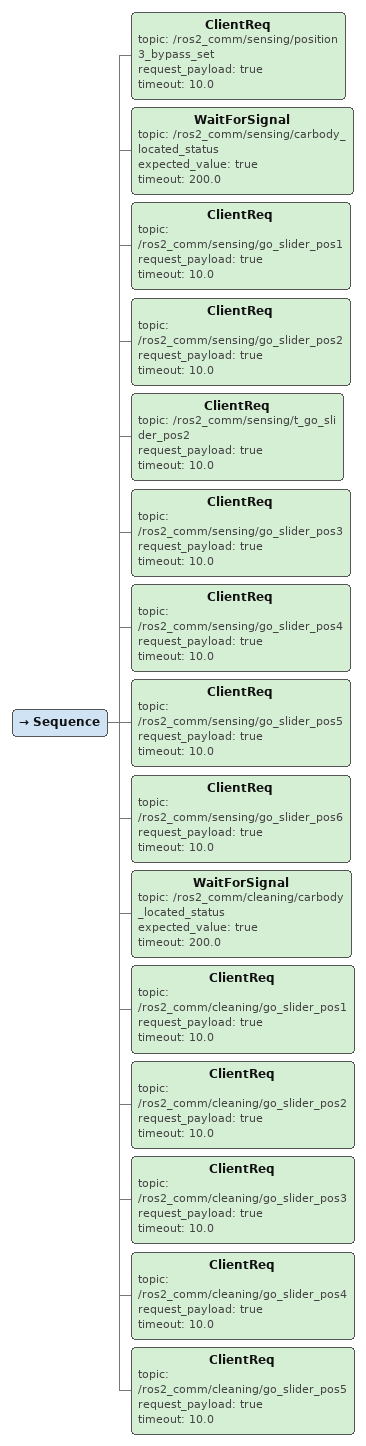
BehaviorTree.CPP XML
<Sequence>

  <ClientReq topic="/ros2_comm/sensing/position3_bypass_set" request_payload="true" timeout="10.0"/>
    <!-- Sensing: Start & Position Requests -->
  <WaitForSignal topic="/ros2_comm/sensing/carbody_located_status" expected_value="true" timeout="200.0"/>
  <ClientReq topic="/ros2_comm/sensing/go_slider_pos1" request_payload="true" timeout="10.0"/>
  <ClientReq topic="/ros2_comm/sensing/go_slider_pos2" request_payload="true" timeout="10.0"/>
  <ClientReq topic="/ros2_comm/sensing/t_go_slider_pos2" request_payload="true" timeout="10.0"/>
  <ClientReq topic="/ros2_comm/sensing/go_slider_pos3" request_payload="true" timeout="10.0"/>
  <ClientReq topic="/ros2_comm/sensing/go_slider_pos4" request_payload="true" timeout="10.0"/>
  <ClientReq topic="/ros2_comm/sensing/go_slider_pos5" request_payload="true" timeout="10.0"/>
  <ClientReq topic="/ros2_comm/sensing/go_slider_pos6" request_payload="true" timeout="10.0"/>

  <!-- Cleaning: Initial Sequence (True) -->
  <WaitForSignal topic="/ros2_comm/cleaning/carbody_located_status" expected_value="true" timeout="200.0"/>
  <ClientReq topic="/ros2_comm/cleaning/go_slider_pos1" request_payload="true" timeout="10.0"/>
  <ClientReq topic="/ros2_comm/cleaning/go_slider_pos2" request_payload="true" timeout="10.0"/>
  <ClientReq topic="/ros2_comm/cleaning/go_slider_pos3" request_payload="true" timeout="10.0"/>
  <ClientReq topic="/ros2_comm/cleaning/go_slider_pos4" request_payload="true" timeout="10.0"/>
  <ClientReq topic="/ros2_comm/cleaning/go_slider_pos5" request_payload="true" timeout="10.0"/>

</Sequence>
